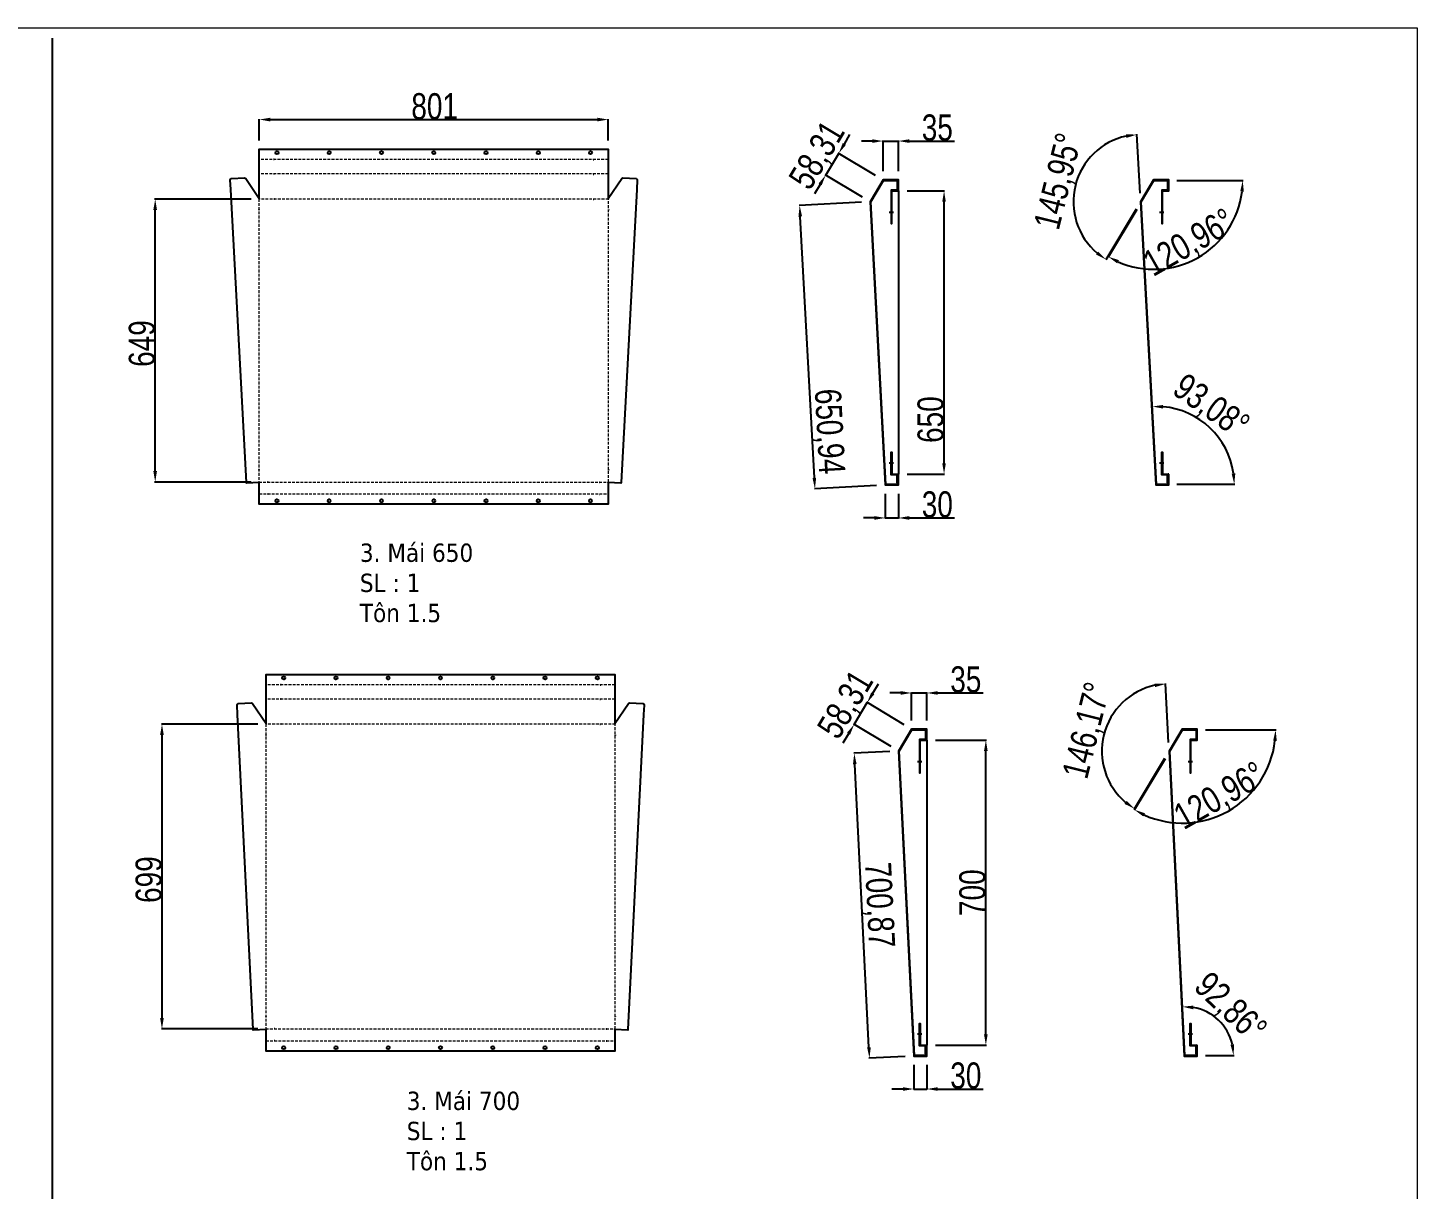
# Model space of a CAD drawing. Header units: inches. Extents: x 21 to 136330, y 8 to 58290.
# Drawn here: x 11021 to 14211, y 27540 to 30206 of the extents above; entities that cross this region are included whole.
import ezdxf
from ezdxf.enums import TextEntityAlignment as Align

# ---------------------------------------------------------------- set-up
doc = ezdxf.new("R2010")
doc.units = ezdxf.units.IN
doc.header["$MEASUREMENT"] = 0
doc.linetypes.add('HIDDEN', pattern=[9.525, 6.35, -3.175])
doc.layers.add('0 TĂNG CỨNG', color=7, linetype='Continuous', lineweight=15)
doc.layers.add('@.0.DM. NÉT ĐỨT', color=8, linetype='HIDDEN', lineweight=9)
for name, color, linetype, transparency in [('@.0.DM. KÍCH THƯỚC', 8, 'Continuous', 0.2), ('@.0.DM. KÍCH THƯỚC @ 1', 8, 'Continuous', 0.2), ('@.DM. KÍCH THƯỚC', 8, 'Continuous', 0.2), ('@.DM. KÍCH THƯỚC @ 1', 8, 'Continuous', 0.2)]:
    doc.layers.add(name, color=color, linetype=linetype, transparency=transparency)
doc.layers.add('@.0.DM. NÉT CHÍNH', color=7, linetype='Continuous')
doc.styles.add('ARIAL', font='arial.ttf')
doc.styles.add('Note Text (ISO)', font='tahoma.ttf')
doc.styles.add('roman', font='roman.shx', dxfattribs={"width": 0.8})
doc.styles.add('Tahoma (Input Text)', font='tahoma.ttf')
doc.dimstyles.new('Kích thước Duy Mạnh', dxfattribs={"dimtxt": 30, "dimasz": 25, "dimexe": 1.25, "dimexo": 20, "dimtad": 1, "dimdec": 1, "dimtxsty": 'roman', "dimcen": 2.5, "dimclrd": 8, "dimclre": 8, "dimclrt": 2, "dimadec": 0, "dimazin": 0, "dimtfac": 1, "dimtdec": 1, "dimtix": 1, "dimtmove": 0, "dimatfit": 3, "dimfxl": 1, "dimtfillclr": 1, "dimarcsym": 0})

# ---------------------------------------------------------------- blocks, each defined once
blk = doc.blocks.new('*D484')
at = {"layer": '@.0.DM. KÍCH THƯỚC', "color": 8, "lineweight": -2, "transparency": 16777216}
for p, q in [((13055.4, 27825.9), (13055.4, 27769)), ((13085.4, 27825.9), (13085.4, 27769))]:
    blk.add_line(p, q, dxfattribs=at)
at = {"layer": '@.0.DM. KÍCH THƯỚC', "lineweight": -2, "transparency": 16777216}
for p, q in [((13030.4, 27770.3), (13005.4, 27770.3)), ((13055.4, 27770.3), (13085.4, 27770.3)), ((13110.4, 27770.3), (13214.4, 27770.3))]:
    blk.add_line(p, q, dxfattribs=at)
at = {"layer": '@.0.DM. KÍCH THƯỚC', "transparency": 16777216}
for points in [[(13030.4, 27774.4), (13030.4, 27766.1), (13055.4, 27770.3)], [(13110.4, 27774.4), (13110.4, 27766.1), (13085.4, 27770.3)]]:
    blk.add_solid(points, dxfattribs=at)
at = {"layer": 'Defpoints', "color": 0, "transparency": 16777216}
for p in [(13055.4, 27845.9), (13085.4, 27845.9), (13085.4, 27770.3)]:
    blk.add_point(p, dxfattribs=at)
at = {"layer": '@.0.DM. KÍCH THƯỚC', "color": 2, "transparency": 16777216, "insert": (13174.9, 27800.9), "char_height": 60, "attachment_point": 5, "style": 'roman'}
blk.add_mtext('30', dxfattribs=at)
blk = doc.blocks.new('*D485')
at = {"layer": '@.0.DM. KÍCH THƯỚC', "color": 8, "lineweight": -2, "transparency": 16777216}
for p, q in [((13105.4, 28570.9), (13222.2, 28570.9)), ((13105.4, 27870.9), (13222.2, 27870.9))]:
    blk.add_line(p, q, dxfattribs=at)
at = {"layer": '@.0.DM. KÍCH THƯỚC', "lineweight": -2, "transparency": 16777216}
blk.add_line((13220.9, 27895.9), (13220.9, 28545.9), dxfattribs=at)
at = {"layer": '@.0.DM. KÍCH THƯỚC', "transparency": 16777216}
for points in [[(13216.7, 28545.9), (13225.1, 28545.9), (13220.9, 28570.9)], [(13216.7, 27895.9), (13225.1, 27895.9), (13220.9, 27870.9)]]:
    blk.add_solid(points, dxfattribs=at)
at = {"layer": 'Defpoints', "color": 0, "transparency": 16777216}
for p in [(13085.4, 28570.9), (13220.9, 28570.9), (13085.4, 27870.9)]:
    blk.add_point(p, dxfattribs=at)
at = {"layer": '@.0.DM. KÍCH THƯỚC', "color": 2, "transparency": 16777216, "insert": (13190.3, 28220.9), "char_height": 60, "attachment_point": 5, "rotation": 90, "style": 'roman'}
blk.add_mtext('700', dxfattribs=at)
blk = doc.blocks.new('*D486')
at = {"layer": '@.0.DM. KÍCH THƯỚC', "color": 8, "lineweight": -2, "transparency": 16777216}
for p, q in [((13000.4, 28544.9), (12917.5, 28540.8)), ((13035.4, 27844.9), (12952.5, 27840.8))]:
    blk.add_line(p, q, dxfattribs=at)
at = {"layer": '@.0.DM. KÍCH THƯỚC', "lineweight": -2, "transparency": 16777216}
blk.add_line((12952.5, 27865.8), (12920, 28515.9), dxfattribs=at)
at = {"layer": '@.0.DM. KÍCH THƯỚC', "transparency": 16777216}
for points in [[(12924.2, 28516.1), (12915.9, 28515.6), (12918.8, 28540.8)], [(12956.7, 27866), (12948.4, 27865.6), (12953.8, 27840.8)]]:
    blk.add_solid(points, dxfattribs=at)
at = {"layer": 'Defpoints', "color": 0, "transparency": 16777216}
for p in [(12918.8, 28540.8), (13020.4, 28545.9), (13055.4, 27845.9)]:
    blk.add_point(p, dxfattribs=at)
at = {"layer": '@.0.DM. KÍCH THƯỚC', "color": 2, "transparency": 16777216, "insert": (12972.6, 28192.6), "char_height": 60, "attachment_point": 5, "rotation": 272.8623, "style": 'roman'}
blk.add_mtext('700,87', dxfattribs=at)
blk = doc.blocks.new('*D487')
at = {"layer": '@.0.DM. KÍCH THƯỚC', "lineweight": -2, "transparency": 16777216}
for p, q in [((12961.4, 28678.5), (12974.3, 28699.9)), ((12918.5, 28607), (12948.5, 28657)), ((12905.7, 28585.6), (12892.8, 28564.1))]:
    blk.add_line(p, q, dxfattribs=at)
at = {"layer": '@.0.DM. KÍCH THƯỚC', "color": 8, "lineweight": -2, "transparency": 16777216}
for p, q in [((13033.2, 28606.2), (12947.5, 28657.7)), ((13003.2, 28556.2), (12917.5, 28607.7))]:
    blk.add_line(p, q, dxfattribs=at)
at = {"layer": '@.0.DM. KÍCH THƯỚC', "transparency": 16777216}
for points in [[(12957.8, 28680.6), (12965, 28676.3), (12948.5, 28657)], [(12902.1, 28587.7), (12909.2, 28583.4), (12918.5, 28607)]]:
    blk.add_solid(points, dxfattribs=at)
at = {"layer": 'Defpoints', "color": 0, "transparency": 16777216}
for p in [(12948.5, 28657), (13050.4, 28595.9), (13020.4, 28545.9)]:
    blk.add_point(p, dxfattribs=at)
at = {"layer": '@.0.DM. KÍCH THƯỚC', "color": 2, "transparency": 16777216, "insert": (12902.4, 28650.7), "char_height": 60, "attachment_point": 5, "rotation": 59.036, "style": 'roman'}
blk.add_mtext('58,31', dxfattribs=at)
blk = doc.blocks.new('*D488')
at = {"layer": '@.0.DM. KÍCH THƯỚC', "lineweight": -2, "transparency": 16777216}
for p, q in [((13025.4, 28679.2), (13000.4, 28679.2)), ((13050.4, 28679.2), (13085.4, 28679.2)), ((13110.4, 28679.2), (13214.4, 28679.2))]:
    blk.add_line(p, q, dxfattribs=at)
at = {"layer": '@.0.DM. KÍCH THƯỚC', "color": 8, "lineweight": -2, "transparency": 16777216}
for p, q in [((13050.4, 28615.9), (13050.4, 28680.5)), ((13085.4, 28615.9), (13085.4, 28680.5))]:
    blk.add_line(p, q, dxfattribs=at)
at = {"layer": '@.0.DM. KÍCH THƯỚC', "transparency": 16777216}
for points in [[(13025.4, 28683.4), (13025.4, 28675.1), (13050.4, 28679.2)], [(13110.4, 28683.4), (13110.4, 28675.1), (13085.4, 28679.2)]]:
    blk.add_solid(points, dxfattribs=at)
at = {"layer": 'Defpoints', "color": 0, "transparency": 16777216}
for p in [(13050.4, 28679.2), (13050.4, 28595.9), (13085.4, 28595.9)]:
    blk.add_point(p, dxfattribs=at)
at = {"layer": '@.0.DM. KÍCH THƯỚC', "color": 2, "transparency": 16777216, "insert": (13174.9, 28709.9), "char_height": 60, "attachment_point": 5, "style": 'roman'}
blk.add_mtext('35', dxfattribs=at)
blk = doc.blocks.new('*D441')
at = {"layer": '@.0.DM. KÍCH THƯỚC', "color": 8, "lineweight": -2, "transparency": 16777216}
blk.add_line((13724.9, 27847.4), (13790.8, 27847.4), dxfattribs=at)
at = {"layer": '@.0.DM. KÍCH THƯỚC', "lineweight": -2, "transparency": 16777216}
blk.add_arc((13677.8, 27847.4), 111.8, 12.8393, 80.0163, dxfattribs=at)
at = {"layer": '@.0.DM. KÍCH THƯỚC', "transparency": 16777216}
for points in [[(13696.9, 27953.3), (13697.4, 27961.7), (13672.2, 27959.1)], [(13790.9, 27872.7), (13782.6, 27871.8), (13789.6, 27847.4)]]:
    blk.add_solid(points, dxfattribs=at)
at = {"layer": 'Defpoints', "color": 0, "transparency": 16777216}
for p in [(13642.9, 28545.6), (13773.6, 27904.9), (13677.8, 27847.4), (13677.8, 27847.4), (13704.9, 27847.4)]:
    blk.add_point(p, dxfattribs=at)
at = {"layer": '@.0.DM. KÍCH THƯỚC', "color": 2, "transparency": 16777216, "insert": (13779.9, 27954.7), "char_height": 60, "attachment_point": 5, "rotation": 316.4278, "style": 'roman'}
blk.add_mtext('92,86°', dxfattribs=at)
blk = doc.blocks.new('*D442')
at = {"layer": '@.0.DM. KÍCH THƯỚC', "color": 8, "lineweight": -2, "transparency": 16777216}
for p, q in [((13640.4, 28565.9), (13633.6, 28701.3)), ((13631.1, 28528.8), (13561.4, 28412.5))]:
    blk.add_line(p, q, dxfattribs=at)
at = {"layer": '@.0.DM. KÍCH THƯỚC', "lineweight": -2, "transparency": 16777216}
blk.add_arc((13641.4, 28545.9), 154.3, 102.1537, 229.7446, dxfattribs=at)
at = {"layer": '@.0.DM. KÍCH THƯỚC', "transparency": 16777216}
for points in [[(13608.4, 28700.9), (13609.5, 28692.6), (13633.7, 28700)], [(13544.1, 28431.5), (13539.2, 28424.7), (13562, 28413.6)]]:
    blk.add_solid(points, dxfattribs=at)
at = {"layer": 'Defpoints', "color": 0, "transparency": 16777216}
for p in [(13520.5, 28641.8), (13671.4, 28595.9), (13641.4, 28545.9), (13641.4, 28545.9), (13676.4, 27845.9)]:
    blk.add_point(p, dxfattribs=at)
at = {"layer": '@.0.DM. KÍCH THƯỚC', "color": 2, "transparency": 16777216, "insert": (13456.4, 28592.2), "char_height": 60, "attachment_point": 5, "rotation": 75.9492, "style": 'roman'}
blk.add_mtext('146,17°', dxfattribs=at)
blk = doc.blocks.new('*D443')
at = {"layer": '@.0.DM. KÍCH THƯỚC', "color": 8, "lineweight": -2, "transparency": 16777216}
for p, q in [((13724.9, 28594.4), (13887.4, 28594.4)), ((13632.6, 28528.4), (13561.6, 28409.9))]:
    blk.add_line(p, q, dxfattribs=at)
at = {"layer": '@.0.DM. KÍCH THƯỚC', "lineweight": -2, "transparency": 16777216}
blk.add_arc((13672.2, 28594.4), 213.9, 245.7367, 353.2993, dxfattribs=at)
at = {"layer": '@.0.DM. KÍCH THƯỚC', "transparency": 16777216}
for points in [[(13880.5, 28569.7), (13888.8, 28569.2), (13886.1, 28594.4)], [(13582.4, 28395.7), (13586.3, 28403.1), (13562.2, 28411)]]:
    blk.add_solid(points, dxfattribs=at)
at = {"layer": 'Defpoints', "color": 0, "transparency": 16777216}
for p in [(13672.2, 28594.4), (13672.2, 28594.4), (13704.9, 28594.4), (13642.9, 28545.6), (13707, 28383.4)]:
    blk.add_point(p, dxfattribs=at)
at = {"layer": '@.0.DM. KÍCH THƯỚC', "color": 2, "transparency": 16777216, "insert": (13759.7, 28439.9), "char_height": 60, "attachment_point": 5, "rotation": 29.518, "style": 'roman'}
blk.add_mtext('120,96°', dxfattribs=at)
blk = doc.blocks.new('*D452')
at = {"layer": '@.0.DM. KÍCH THƯỚC', "color": 8, "lineweight": -2, "transparency": 16777216}
for p, q in [((12990.1, 29136.5), (12990.1, 29079.6)), ((13020.1, 29136.5), (13020.1, 29079.6))]:
    blk.add_line(p, q, dxfattribs=at)
at = {"layer": '@.0.DM. KÍCH THƯỚC', "lineweight": -2, "transparency": 16777216}
for p, q in [((12965.1, 29080.8), (12940.1, 29080.8)), ((12990.1, 29080.8), (13020.1, 29080.8)), ((13045.1, 29080.8), (13149, 29080.8))]:
    blk.add_line(p, q, dxfattribs=at)
at = {"layer": '@.0.DM. KÍCH THƯỚC', "transparency": 16777216}
for points in [[(12965.1, 29085), (12965.1, 29076.7), (12990.1, 29080.8)], [(13045.1, 29085), (13045.1, 29076.7), (13020.1, 29080.8)]]:
    blk.add_solid(points, dxfattribs=at)
at = {"layer": 'Defpoints', "color": 0, "transparency": 16777216}
for p in [(12990.1, 29156.5), (13020.1, 29156.5), (13020.1, 29080.8)]:
    blk.add_point(p, dxfattribs=at)
at = {"layer": '@.0.DM. KÍCH THƯỚC', "color": 2, "transparency": 16777216, "insert": (13109.5, 29111.5), "char_height": 60, "attachment_point": 5, "style": 'roman'}
blk.add_mtext('30', dxfattribs=at)
blk = doc.blocks.new('*D453')
at = {"layer": '@.0.DM. KÍCH THƯỚC', "color": 8, "lineweight": -2, "transparency": 16777216}
for p, q in [((13040.1, 29831.5), (13126.2, 29831.5)), ((13040.1, 29181.5), (13126.2, 29181.5))]:
    blk.add_line(p, q, dxfattribs=at)
at = {"layer": '@.0.DM. KÍCH THƯỚC', "lineweight": -2, "transparency": 16777216}
blk.add_line((13125, 29206.5), (13125, 29806.5), dxfattribs=at)
at = {"layer": '@.0.DM. KÍCH THƯỚC', "transparency": 16777216}
for points in [[(13120.8, 29806.5), (13129.1, 29806.5), (13125, 29831.5)], [(13120.8, 29206.5), (13129.1, 29206.5), (13125, 29181.5)]]:
    blk.add_solid(points, dxfattribs=at)
at = {"layer": 'Defpoints', "color": 0, "transparency": 16777216}
for p in [(13020.1, 29831.5), (13125, 29831.5), (13020.1, 29181.5)]:
    blk.add_point(p, dxfattribs=at)
at = {"layer": '@.0.DM. KÍCH THƯỚC', "color": 2, "transparency": 16777216, "insert": (13094.3, 29306.5), "char_height": 60, "attachment_point": 5, "rotation": 90, "style": 'roman'}
blk.add_mtext('650', dxfattribs=at)
blk = doc.blocks.new('*D454')
at = {"layer": '@.0.DM. KÍCH THƯỚC', "color": 8, "lineweight": -2, "transparency": 16777216}
for p, q in [((12935.1, 29805.4), (12792.3, 29797.7)), ((12970.1, 29155.4), (12827.3, 29147.7))]:
    blk.add_line(p, q, dxfattribs=at)
at = {"layer": '@.0.DM. KÍCH THƯỚC', "lineweight": -2, "transparency": 16777216}
blk.add_line((12827.2, 29172.7), (12794.8, 29772.8), dxfattribs=at)
at = {"layer": '@.0.DM. KÍCH THƯỚC', "transparency": 16777216}
for points in [[(12799, 29773), (12790.7, 29772.6), (12793.5, 29797.8)], [(12831.3, 29173), (12823, 29172.5), (12828.5, 29147.8)]]:
    blk.add_solid(points, dxfattribs=at)
at = {"layer": 'Defpoints', "color": 0, "transparency": 16777216}
for p in [(12793.5, 29797.8), (12955.1, 29806.5), (12990.1, 29156.5)]:
    blk.add_point(p, dxfattribs=at)
at = {"layer": '@.0.DM. KÍCH THƯỚC', "color": 2, "transparency": 16777216, "insert": (12857.8, 29279.1), "char_height": 60, "attachment_point": 5, "rotation": 273.0821, "style": 'roman'}
blk.add_mtext('650,94', dxfattribs=at)
blk = doc.blocks.new('*D455')
at = {"layer": '@.0.DM. KÍCH THƯỚC', "lineweight": -2, "transparency": 16777216}
for p, q in [((12896.1, 29939), (12908.9, 29960.5)), ((12853.2, 29867.6), (12883.2, 29917.6)), ((12840.3, 29846.1), (12827.5, 29824.7))]:
    blk.add_line(p, q, dxfattribs=at)
at = {"layer": '@.0.DM. KÍCH THƯỚC', "color": 8, "lineweight": -2, "transparency": 16777216}
for p, q in [((12967.9, 29866.8), (12882.1, 29918.2)), ((12937.9, 29816.8), (12852.1, 29868.2))]:
    blk.add_line(p, q, dxfattribs=at)
at = {"layer": '@.0.DM. KÍCH THƯỚC', "transparency": 16777216}
for points in [[(12892.5, 29941.2), (12899.6, 29936.9), (12883.2, 29917.6)], [(12836.8, 29848.3), (12843.9, 29844), (12853.2, 29867.6)]]:
    blk.add_solid(points, dxfattribs=at)
at = {"layer": 'Defpoints', "color": 0, "transparency": 16777216}
for p in [(12883.2, 29917.6), (12985.1, 29856.5), (12955.1, 29806.5)]:
    blk.add_point(p, dxfattribs=at)
at = {"layer": '@.0.DM. KÍCH THƯỚC', "color": 2, "transparency": 16777216, "insert": (12837, 29911.3), "char_height": 60, "attachment_point": 5, "rotation": 59.036, "style": 'roman'}
blk.add_mtext('58,31', dxfattribs=at)
blk = doc.blocks.new('*D456')
at = {"layer": '@.0.DM. KÍCH THƯỚC', "lineweight": -2, "transparency": 16777216}
for p, q in [((12960.1, 29945.8), (12935.1, 29945.8)), ((12985.1, 29945.8), (13020.1, 29945.8)), ((13045.1, 29945.8), (13149, 29945.8))]:
    blk.add_line(p, q, dxfattribs=at)
at = {"layer": '@.0.DM. KÍCH THƯỚC', "color": 8, "lineweight": -2, "transparency": 16777216}
for p, q in [((12985.1, 29876.5), (12985.1, 29947)), ((13020.1, 29876.5), (13020.1, 29947))]:
    blk.add_line(p, q, dxfattribs=at)
at = {"layer": '@.0.DM. KÍCH THƯỚC', "transparency": 16777216}
for points in [[(12960.1, 29949.9), (12960.1, 29941.6), (12985.1, 29945.8)], [(13045.1, 29949.9), (13045.1, 29941.6), (13020.1, 29945.8)]]:
    blk.add_solid(points, dxfattribs=at)
at = {"layer": 'Defpoints', "color": 0, "transparency": 16777216}
for p in [(12985.1, 29945.8), (12985.1, 29856.5), (13020.1, 29856.5)]:
    blk.add_point(p, dxfattribs=at)
at = {"layer": '@.0.DM. KÍCH THƯỚC', "color": 2, "transparency": 16777216, "insert": (13109.5, 29976.4), "char_height": 60, "attachment_point": 5, "style": 'roman'}
blk.add_mtext('35', dxfattribs=at)
blk = doc.blocks.new('*D505')
at = {"layer": '@.0.DM. KÍCH THƯỚC', "color": 8, "lineweight": -2, "transparency": 16777216}
blk.add_line((13659.6, 29158), (13792.5, 29158), dxfattribs=at)
at = {"layer": '@.0.DM. KÍCH THƯỚC', "lineweight": -2, "transparency": 16777216}
blk.add_arc((13612.4, 29158), 178.8, 8.0185, 85.0571, dxfattribs=at)
at = {"layer": '@.0.DM. KÍCH THƯỚC', "transparency": 16777216}
for points in [[(13627.8, 29331.9), (13627.9, 29340.2), (13602.9, 29336.5)], [(13793.6, 29183.2), (13785.3, 29182.6), (13791.2, 29158)]]:
    blk.add_solid(points, dxfattribs=at)
at = {"layer": 'Defpoints', "color": 0, "transparency": 16777216}
for p in [(13577.6, 29806.1), (13765.6, 29250.1), (13612.4, 29158), (13612.4, 29158), (13639.6, 29158)]:
    blk.add_point(p, dxfattribs=at)
at = {"layer": '@.0.DM. KÍCH THƯỚC', "color": 2, "transparency": 16777216, "insert": (13736.1, 29334), "char_height": 60, "attachment_point": 5, "rotation": 324.924, "style": 'roman'}
blk.add_mtext('93,08°', dxfattribs=at)
blk = doc.blocks.new('*D506')
at = {"layer": '@.0.DM. KÍCH THƯỚC', "color": 8, "lineweight": -2, "transparency": 16777216}
for p, q in [((13575, 29826.4), (13567.7, 29961.8)), ((13565.8, 29789.3), (13496, 29673.1))]:
    blk.add_line(p, q, dxfattribs=at)
at = {"layer": '@.0.DM. KÍCH THƯỚC', "lineweight": -2, "transparency": 16777216}
blk.add_arc((13576.1, 29806.5), 154.3, 102.3735, 229.7446, dxfattribs=at)
at = {"layer": '@.0.DM. KÍCH THƯỚC', "transparency": 16777216}
for points in [[(13542.4, 29961.3), (13543.6, 29953.1), (13567.8, 29960.6)], [(13478.8, 29692.1), (13473.9, 29685.3), (13496.7, 29674.1)]]:
    blk.add_solid(points, dxfattribs=at)
at = {"layer": 'Defpoints', "color": 0, "transparency": 16777216}
for p in [(13454.9, 29902), (13606.1, 29856.5), (13576.1, 29806.5), (13576.1, 29806.5), (13611.1, 29156.5)]:
    blk.add_point(p, dxfattribs=at)
at = {"layer": '@.0.DM. KÍCH THƯỚC', "color": 2, "transparency": 16777216, "insert": (13391, 29852.4), "char_height": 60, "attachment_point": 5, "rotation": 76.0591, "style": 'roman'}
blk.add_mtext('145,95°', dxfattribs=at)
blk = doc.blocks.new('*D507')
at = {"layer": '@.0.DM. KÍCH THƯỚC', "color": 8, "lineweight": -2, "transparency": 16777216}
for p, q in [((13659.6, 29855), (13811.8, 29855)), ((13567.3, 29789), (13501.5, 29679.3))]:
    blk.add_line(p, q, dxfattribs=at)
at = {"layer": '@.0.DM. KÍCH THƯỚC', "lineweight": -2, "transparency": 16777216}
blk.add_arc((13606.9, 29855), 203.6, 246.0743, 352.9617, dxfattribs=at)
at = {"layer": '@.0.DM. KÍCH THƯỚC', "transparency": 16777216}
for points in [[(13804.9, 29830.3), (13813.2, 29829.8), (13810.6, 29855)], [(13522.4, 29665.1), (13526.3, 29672.5), (13502.2, 29680.3)]]:
    blk.add_solid(points, dxfattribs=at)
at = {"layer": 'Defpoints', "color": 0, "transparency": 16777216}
for p in [(13606.9, 29855), (13606.9, 29855), (13639.6, 29855), (13577.6, 29806.1), (13640, 29654)]:
    blk.add_point(p, dxfattribs=at)
at = {"layer": '@.0.DM. KÍCH THƯỚC', "color": 2, "transparency": 16777216, "insert": (13689.4, 29709.4), "char_height": 60, "attachment_point": 5, "rotation": 29.518, "style": 'roman'}
blk.add_mtext('120,96°', dxfattribs=at)
blk = doc.blocks.new('*D555')
at = {"layer": '@.DM. KÍCH THƯỚC', "color": 8, "lineweight": -2, "transparency": 16777216}
for p, q in [((11553, 29947), (11553, 29996.4)), ((12354, 29947), (12354, 29996.4))]:
    blk.add_line(p, q, dxfattribs=at)
at = {"layer": '@.DM. KÍCH THƯỚC', "lineweight": -2, "transparency": 16777216}
blk.add_line((11578, 29995.1), (12329, 29995.1), dxfattribs=at)
at = {"layer": '@.DM. KÍCH THƯỚC', "transparency": 16777216}
for points in [[(11578, 29999.3), (11578, 29990.9), (11553, 29995.1)], [(12329, 29999.3), (12329, 29990.9), (12354, 29995.1)]]:
    blk.add_solid(points, dxfattribs=at)
at = {"layer": 'Defpoints', "color": 0, "transparency": 16777216}
for p in [(12354, 29995.1), (11553, 29927), (12354, 29927)]:
    blk.add_point(p, dxfattribs=at)
at = {"layer": '@.DM. KÍCH THƯỚC', "color": 2, "transparency": 16777216, "insert": (11902, 30055.7), "char_height": 60, "attachment_point": 1, "style": 'roman'}
blk.add_mtext('801', dxfattribs=at)
blk = doc.blocks.new('*D580')
at = {"layer": '@.DM. KÍCH THƯỚC', "color": 8, "lineweight": -2, "transparency": 16777216}
for p, q in [((11549.5, 28607.6), (11328.3, 28607.6)), ((11549.5, 27908.2), (11328.3, 27908.2))]:
    blk.add_line(p, q, dxfattribs=at)
at = {"layer": '@.DM. KÍCH THƯỚC', "lineweight": -2, "transparency": 16777216}
blk.add_line((11329.5, 28582.6), (11329.5, 27933.2), dxfattribs=at)
at = {"layer": '@.DM. KÍCH THƯỚC', "transparency": 16777216}
for points in [[(11325.3, 28582.6), (11333.7, 28582.6), (11329.5, 28607.6)], [(11325.3, 27933.2), (11333.7, 27933.2), (11329.5, 27908.2)]]:
    blk.add_solid(points, dxfattribs=at)
at = {"layer": 'Defpoints', "color": 0, "transparency": 16777216}
for p in [(11569.5, 28607.6), (11329.5, 27908.2), (11569.5, 27908.2)]:
    blk.add_point(p, dxfattribs=at)
at = {"layer": '@.DM. KÍCH THƯỚC', "color": 2, "transparency": 16777216, "insert": (11268.9, 28197.3), "char_height": 60, "attachment_point": 1, "rotation": 90, "style": 'roman'}
blk.add_mtext('699', dxfattribs=at)
blk = doc.blocks.new('*D581')
at = {"layer": '@.DM. KÍCH THƯỚC', "color": 8, "lineweight": -2, "transparency": 16777216}
for p, q in [((11534, 29812.8), (11312.7, 29812.8)), ((11534, 29163.3), (11312.7, 29163.3))]:
    blk.add_line(p, q, dxfattribs=at)
at = {"layer": '@.DM. KÍCH THƯỚC', "lineweight": -2, "transparency": 16777216}
blk.add_line((11314, 29188.3), (11314, 29787.8), dxfattribs=at)
at = {"layer": '@.DM. KÍCH THƯỚC', "transparency": 16777216}
for points in [[(11309.8, 29787.8), (11318.1, 29787.8), (11314, 29812.8)], [(11309.8, 29188.3), (11318.1, 29188.3), (11314, 29163.3)]]:
    blk.add_solid(points, dxfattribs=at)
at = {"layer": 'Defpoints', "color": 0, "transparency": 16777216}
for p in [(11314, 29812.8), (11554, 29812.8), (11554, 29163.3)]:
    blk.add_point(p, dxfattribs=at)
at = {"layer": '@.DM. KÍCH THƯỚC', "color": 2, "transparency": 16777216, "insert": (11253.3, 29427.5), "char_height": 60, "attachment_point": 1, "rotation": 90, "style": 'roman'}
blk.add_mtext('649', dxfattribs=at)
blk = doc.blocks.new('KHUNG KT1')
at = {"color": 7}
blk.add_lwpolyline([(0, 0), (7128, 0), (7128, -5040), (0, -5040)], close=True, dxfattribs=at)
at = {"color": 1, "style": 'Tahoma (Input Text)', "flags": 8}
for tag, p in [('#03', (1514.7, -4846.3)), ('#01', (328.9, -4851.1)), ('#05', (2819, -4851.1)), ('#07', (4424, -4851.1)), ('#09', (5172.9, -4851.1)), ('#02', (189.8, -4995.1)), ('#04', (1755.3, -4995.1)), ('#06', (2727.8, -4995.1)), ('#08', (4382.7, -4995.1)), ('#10', (5172.9, -4995.1))]:
    blk.add_attdef(tag, p, '', height=60, dxfattribs=at)
blk.add_attdef('#11', text='', height=60, dxfattribs=at).set_placement((6996, -4961.6), align=Align.CENTER)
at = {"layer": '0 TĂNG CỨNG', "color": 1, "style": 'ARIAL'}
blk.add_attdef('#12', (852.8, -4987.6), '', height=60, dxfattribs=at)

msp = doc.modelspace()

# ---------------------------------------------------------------- linework, layer by layer
at = {"layer": '@.0.DM. NÉT CHÍNH'}
for p, q in [((11077.3636, 30182.2946), (11077.3636, 26003.8714)), ((13020.0665, 29831.4666), (13020.0665, 29181.4657)), ((11552.955, 29813.7698), (11552.955, 29812.7868)), ((12353.955, 29813.7698), (12353.955, 29812.7868)), ((11552.955, 29162.1757), (11552.955, 29163.2725)), ((12353.955, 29162.1757), (12353.955, 29163.2725)), ((13020.0652, 29181.4657), (13018.5652, 29181.4657)), ((13641.077, 29181.4657), (13639.577, 29181.4657)), ((11568.5032, 28608.5974), (11568.5032, 28607.6144)), ((12369.5032, 28608.5974), (12369.5032, 28607.6144)), ((13085.3876, 28570.9011), (13085.3876, 27870.9002)), ((11568.5032, 27907.0779), (11568.5032, 27908.1748)), ((12369.5032, 27907.0779), (12369.5032, 27908.1748)), ((13085.3863, 27870.9002), (13083.8863, 27870.9002)), ((13706.3981, 27870.9002), (13704.8981, 27870.9002))]:
    msp.add_line(p, q, dxfattribs=at)
at = {"layer": '@.0.DM. NÉT CHÍNH', "color": 1}
for p, q in [((11587.2469, 29903.2534), (11585.7469, 29903.2534)), ((12319.6631, 29903.2534), (12321.1631, 29903.2534)), ((11587.4752, 29870.1427), (11585.9752, 29870.1427)), ((12319.4348, 29870.1427), (12320.9348, 29870.1427)), ((11587.4922, 29812.766), (11585.9922, 29812.766)), ((12319.4178, 29812.766), (12320.9178, 29812.766)), ((11552.2586, 29788.5633), (11552.2586, 29787.0633)), ((12354.6515, 29788.5633), (12354.6515, 29787.0633)), ((13008.8166, 29781.4666), (12998.6647, 29781.4666)), ((13629.8283, 29781.4666), (13619.6765, 29781.4666)), ((11552.2586, 29192.1749), (11552.2586, 29190.6749)), ((12354.6515, 29192.1749), (12354.6515, 29190.6749)), ((13008.8166, 29206.4657), (12998.6647, 29206.4657)), ((13629.8283, 29206.4657), (13619.6765, 29206.4657)), ((11573.2932, 29163.3073), (11571.7932, 29163.3073)), ((12333.6168, 29163.3073), (12335.1168, 29163.3073)), ((11573.2932, 29135.7577), (11571.7932, 29135.7577)), ((12333.6168, 29135.7577), (12335.1168, 29135.7577)), ((11602.7951, 28698.081), (11601.2951, 28698.081)), ((12335.2113, 28698.081), (12336.7113, 28698.081)), ((11603.0234, 28664.9703), (11601.5234, 28664.9703)), ((12334.983, 28664.9703), (12336.483, 28664.9703)), ((11567.8067, 28583.3909), (11567.8067, 28581.8909)), ((11603.0404, 28607.5937), (11601.5404, 28607.5937)), ((12334.966, 28607.5937), (12336.466, 28607.5937)), ((12370.1997, 28583.3909), (12370.1997, 28581.8909)), ((13074.1377, 28520.9011), (13063.9859, 28520.9011)), ((13695.1495, 28520.9011), (13684.9976, 28520.9011)), ((11567.8067, 27937.0772), (11567.8067, 27935.5772)), ((12370.1997, 27937.0772), (12370.1997, 27935.5772)), ((11588.8414, 27908.2096), (11587.3414, 27908.2096)), ((11588.8414, 27880.6599), (11587.3414, 27880.6599)), ((12349.165, 27908.2096), (12350.665, 27908.2096)), ((12349.165, 27880.6599), (12350.665, 27880.6599)), ((13074.1377, 27895.9002), (13063.9859, 27895.9002)), ((13695.1495, 27895.9002), (13684.9976, 27895.9002))]:
    msp.add_line(p, q, dxfattribs=at)
at = {"layer": '@.0.DM. NÉT CHÍNH'}
for points in [[(11552.955, 29813.9412), (11552.955, 29927.0206), (12353.955, 29927.0206), (12353.955, 29813.9412), (12385.0456, 29859.9482, -0.263446003), (12387.6927, 29861.2641), (12417.9502, 29859.6328, -0.414213562), (12420.7844, 29856.4757), (12419.6, 29834.5076), (12383.3852, 29161.9888), (12383.3046, 29160.4909), (12353.955, 29162.0702), (12353.955, 29112.1189), (11552.955, 29112.1189), (11552.955, 29162.0702), (11523.6054, 29160.4909), (11523.5248, 29161.9888), (11487.31, 29834.5076), (11486.1256, 29856.4757, -0.414213562), (11488.9598, 29859.6328), (11519.2173, 29861.2641, -0.263446003), (11521.8644, 29859.9482)], [(11568.5032, 28608.7741), (11568.5032, 28721.8504), (12369.5032, 28721.8504), (12369.5032, 28608.7741), (12400.4134, 28654.895, -0.263446003), (12403.0555, 28656.2211), (12433.319, 28654.706, -0.414213562), (12436.1653, 28651.5598), (12435.0653, 28629.5873), (12398.9336, 27906.9996), (12398.8587, 27905.5014), (12369.5032, 27906.968), (12369.5032, 27857.028), (11568.5032, 27857.028), (11568.5032, 27906.968), (11539.1476, 27905.5014), (11539.0728, 27906.9996), (11502.9411, 28629.5873), (11501.8411, 28651.5598, -0.414213562), (11504.6873, 28654.706), (11534.9509, 28656.2211, -0.263446003), (11537.5929, 28654.895)]]:
    msp.add_lwpolyline(points, format="xyb", close=True, dxfattribs=at)
for points in [[(13018.5652, 29181.4657), (13018.5652, 29157.9657), (12991.4306, 29157.9657), (12956.6056, 29806.1167), (12985.9158, 29854.9666), (13018.5665, 29854.9666), (13018.5665, 29831.4666), (13020.0665, 29831.4666), (13020.0665, 29856.4666), (12985.0665, 29856.4666), (12955.066, 29806.4663), (12990.0652, 29156.4657), (13020.0652, 29156.4657), (13020.0652, 29181.4657)], [(13639.577, 29181.4657), (13639.577, 29157.9657), (13612.4424, 29157.9657), (13577.6173, 29806.1167), (13606.9275, 29854.9666), (13639.5782, 29854.9666), (13639.5782, 29831.4666), (13641.0782, 29831.4666), (13641.0782, 29856.4666), (13606.0782, 29856.4666), (13576.0778, 29806.4663), (13611.077, 29156.4657), (13641.077, 29156.4657), (13641.077, 29181.4657)], [(13083.8863, 27870.9002), (13083.8863, 27847.4002), (13056.7518, 27847.4002), (13021.9267, 28545.5512), (13051.2369, 28594.4011), (13083.8876, 28594.4011), (13083.8876, 28570.9011), (13085.3876, 28570.9011), (13085.3876, 28595.9011), (13050.3876, 28595.9011), (13020.3872, 28545.9008), (13055.3863, 27845.9002), (13085.3863, 27845.9002), (13085.3863, 27870.9002)], [(13704.8981, 27870.9002), (13704.8981, 27847.4002), (13677.7635, 27847.4002), (13642.9385, 28545.5512), (13672.2487, 28594.4011), (13704.8994, 28594.4011), (13704.8994, 28570.9011), (13706.3994, 28570.9011), (13706.3994, 28595.9011), (13671.3994, 28595.9011), (13641.3989, 28545.9008), (13676.3981, 27845.9002), (13706.3981, 27845.9002), (13706.3981, 27870.9002)]]:
    msp.add_lwpolyline(points, dxfattribs=at)
for points in [[(13018.5652, 29831.4666), (13018.5652, 29851.4666), (13017.0652, 29851.4666), (13017.0652, 29832.9666), (13003.5652, 29832.9666), (13003.5652, 29756.4666), (13005.0652, 29756.4666), (13005.0652, 29831.4666)], [(13639.577, 29831.4666), (13639.577, 29851.4666), (13638.077, 29851.4666), (13638.077, 29832.9666), (13624.577, 29832.9666), (13624.577, 29756.4666), (13626.077, 29756.4666), (13626.077, 29831.4666)], [(13018.5652, 29181.4657), (13018.5652, 29161.4657), (13017.0652, 29161.4657), (13017.0652, 29179.9657), (13003.5652, 29179.9657), (13003.5652, 29231.4657), (13005.0652, 29231.4657), (13005.0652, 29181.4657)], [(13639.577, 29181.4657), (13639.577, 29161.4657), (13638.077, 29161.4657), (13638.077, 29179.9657), (13624.577, 29179.9657), (13624.577, 29231.4657), (13626.077, 29231.4657), (13626.077, 29181.4657)], [(13083.8863, 28570.9011), (13083.8863, 28590.9011), (13082.3863, 28590.9011), (13082.3863, 28572.4011), (13068.8863, 28572.4011), (13068.8863, 28495.9011), (13070.3863, 28495.9011), (13070.3863, 28570.9011)], [(13704.8981, 28570.9011), (13704.8981, 28590.9011), (13703.3981, 28590.9011), (13703.3981, 28572.4011), (13689.8981, 28572.4011), (13689.8981, 28495.9011), (13691.3981, 28495.9011), (13691.3981, 28570.9011)], [(13083.8863, 27870.9002), (13083.8863, 27850.9002), (13082.3863, 27850.9002), (13082.3863, 27869.4002), (13068.8863, 27869.4002), (13068.8863, 27920.9002), (13070.3863, 27920.9002), (13070.3863, 27870.9002)], [(13704.8981, 27870.9002), (13704.8981, 27850.9002), (13703.3981, 27850.9002), (13703.3981, 27869.4002), (13689.8981, 27869.4002), (13689.8981, 27920.9002), (13691.3981, 27920.9002), (13691.3981, 27870.9002)]]:
    msp.add_lwpolyline(points, close=True, dxfattribs=at)
for centre in [(11593.455, 29919.0206), (11713.455, 29919.0206), (11833.455, 29919.0206), (11953.455, 29919.0206), (12073.455, 29919.0206), (12193.455, 29919.0206), (12313.455, 29919.0206), (11593.455, 29120.1189), (11713.455, 29120.1189), (11833.455, 29120.1189), (11953.455, 29120.1189), (12073.455, 29120.1189), (12193.455, 29120.1189), (12313.455, 29120.1189), (11609.0032, 28713.8504), (11729.0032, 28713.8504), (11849.0032, 28713.8504), (11969.0032, 28713.8504), (12089.0032, 28713.8504), (12209.0032, 28713.8504), (12329.0032, 28713.8504), (11609.0032, 27865.028), (11729.0032, 27865.028), (11849.0032, 27865.028), (11969.0032, 27865.028), (12089.0032, 27865.028), (12209.0032, 27865.028), (12329.0032, 27865.028)]:
    msp.add_circle(centre, 3.5, dxfattribs=at)
at = {"layer": '@.0.DM. NÉT ĐỨT'}
for p, q in [((12353.955, 29903.3242), (11552.955, 29903.3242)), ((12353.955, 29870.2135), (11552.955, 29870.2135)), ((11552.955, 29135.8154), (12353.955, 29135.8154)), ((12369.5032, 28698.1539), (11568.5032, 28698.1539)), ((12369.5032, 28665.0432), (11568.5032, 28665.0432)), ((11568.5032, 27880.7245), (12369.5032, 27880.7245))]:
    msp.add_line(p, q, dxfattribs=at)
for points in [[(11552.2586, 29163.3073), (12354.6515, 29163.3073), (12354.6515, 29812.766), (11552.2586, 29812.766)], [(12370.1997, 27908.2096), (12370.1997, 28607.5937), (11567.8067, 28607.5937), (11567.8067, 27908.2096)]]:
    msp.add_lwpolyline(points, close=True, dxfattribs=at)

# ---------------------------------------------------------------- block references
at = {"layer": '0 TĂNG CỨNG', "color": 1, "xscale": 0.8792977987369557, "yscale": 0.8792977987369557, "zscale": 0.8792977987369557}
msp.add_blockref('KHUNG KT1', (7943.5463, 30205.7146), dxfattribs=at)

# ---------------------------------------------------------------- texts
at = {"layer": '@.0.DM. NÉT CHÍNH', "color": 2, "char_height": 41.999999, "width": 551.411705, "attachment_point": 1, "line_spacing_factor": 0.987884, "style": 'Note Text (ISO)'}
for s, insert in [('\\fTahoma|b0|i0;3. Mái 650\\P\\fTahoma|b0|i0;SL : 1\\P\\fTahoma|b0|i0;Tôn 1.5', (11783.8474, 29022.1088)), ('\\fTahoma|b0|i0;3. Mái 700\\P\\fTahoma|b0|i0;SL : 1\\P\\fTahoma|b0|i0;Tôn 1.5', (11891.5054, 27764.1977))]:
    msp.add_mtext(s, dxfattribs=dict(at, insert=insert))

# ---------------------------------------------------------------- dimensions: what is measured, and where the dimension line sits
at = {"layer": '@.0.DM. KÍCH THƯỚC @ 1'}
for p1, p2, distance, picture, middle in [((12955.066, 29806.4663), (12985.0665, 29856.4666), 118.7904, '*D455', (12837.0439, 29911.2806)), ((13020.3872, 28545.9008), (13050.3876, 28595.9011), 118.7904, '*D487', (12902.3651, 28650.7151)), ((13055.38634, 27845.90022), (13020.38716, 28545.90077), 101.73363, '*D486', (12972.57399, 28192.63493))]:
    dim = msp.add_aligned_dim(p1=p1, p2=p2, distance=distance, dimstyle='Kích thước Duy Mạnh', override={"dimscale": 1, "dimtxt": 60, "dimdec": 2, "dimclrd": 256, "dimadec": 2, "dimtdec": 2, "dimtix": 1, "dimtofl": 1, "dimtmove": 0, "dimatfit": 3}, dxfattribs=at)
    dim.commit()
    dim.dimension.update_dxf_attribs({"geometry": picture, "text_midpoint": middle})
for base, p1, p2, angle, picture, middle, dimtype in [((12985.0665, 29945.7826), (13020.0665, 29856.4666), (12985.0665, 29856.4666), 180, '*D456', (13109.5486, 29945.7826), 129), ((13124.9655, 29831.4666), (13020.0652, 29181.4657), (13020.0665, 29831.4666), 90, '*D453', (13124.9655, 29306.4662), 128), ((12793.4996, 29797.7668), (12990.0652, 29156.4657), (12955.066, 29806.4663), 93.0821064, '*D454', (12821.5318, 29277.156), 129), ((13020.0652, 29080.8488), (12990.0652, 29156.4657), (13020.0652, 29156.4657), 180, '*D452', (13109.5473, 29080.8488), 128), ((13050.3876, 28679.2313), (13085.3876, 28595.9011), (13050.3876, 28595.9011), 180, '*D488', (13174.8698, 28679.2313), 129), ((13085.3863, 27770.2833), (13055.3863, 27845.9002), (13085.3863, 27845.9002), 180, '*D484', (13174.8685, 27770.2833), 128)]:
    dim = msp.add_linear_dim(base=base, p1=p1, p2=p2, angle=angle, dimstyle='Kích thước Duy Mạnh', override={"dimscale": 1, "dimtxt": 60, "dimdec": 2, "dimclrd": 256, "dimadec": 2, "dimtdec": 2, "dimtix": 1, "dimtofl": 1, "dimtmove": 0, "dimatfit": 3}, dxfattribs=at)
    dim.commit()
    dim.dimension.update_dxf_attribs({"geometry": picture, "text_midpoint": middle, "dimtype": dimtype})
for base, line1, line2, picture, middle in [((13454.905, 29902.0481), ((13576.0778, 29806.4663), (13611.077, 29156.4657)), ((13606.0782, 29856.4666), (13576.0778, 29806.4663)), '*D506', (13391.0217, 29852.4034)), ((13640.0382, 29654.0326), ((13606.9275, 29854.9666), (13639.5782, 29854.9666)), ((13577.6173, 29806.1167), (13606.9275, 29854.9666)), '*D507', (13689.3579, 29709.3781)), ((13520.471, 28641.7921), ((13641.3989, 28545.9008), (13676.3981, 27845.9002)), ((13671.3994, 28595.9011), (13641.3989, 28545.9008)), '*D442', (13456.4313, 28592.1927)), ((13707.0254, 28383.3567), ((13672.2487, 28594.4011), (13704.8994, 28594.4011)), ((13642.9385, 28545.5512), (13672.2487, 28594.4011)), '*D443', (13759.7276, 28439.8958)), ((13773.6403, 27904.8993), ((13677.7635, 27847.4002), (13642.9385, 28545.5512)), ((13704.8981, 27847.4002), (13677.7635, 27847.4002)), '*D441', (13779.8689, 27954.7258))]:
    dim = msp.add_angular_dim_2l(base=base, line1=line1, line2=line2, dimstyle='Kích thước Duy Mạnh', override={"dimscale": 1, "dimtxt": 60, "dimdec": 2, "dimclrd": 256, "dimadec": 2, "dimtdec": 2, "dimtix": 1, "dimtofl": 1, "dimtmove": 0, "dimatfit": 3}, dxfattribs=at)
    dim.commit()
    dim.dimension.update_dxf_attribs({"geometry": picture, "text_midpoint": middle})
dim = msp.add_angular_dim_2l(base=(13765.6483, 29250.1128), line1=((13612.4424, 29157.9657), (13577.6173, 29806.1167)), line2=((13639.577, 29157.9657), (13612.4424, 29157.9657)), dimstyle='Kích thước Duy Mạnh', override={"dimscale": 1, "dimtxt": 60, "dimdec": 2, "dimclrd": 256, "dimadec": 2, "dimtdec": 2, "dimtix": 1, "dimtofl": 1, "dimtmove": 0, "dimatfit": 3}, dxfattribs=at)
dim.commit()
dim.dimension.update_dxf_attribs({"geometry": '*D505', "text_midpoint": (13715.1819, 29304.2796), "dimtype": 130})
dim = msp.add_linear_dim(base=(13220.9116, 28570.9011), p1=(13085.3863, 27870.9002), p2=(13085.3876, 28570.9011), angle=90, dimstyle='Kích thước Duy Mạnh', override={"dimscale": 1, "dimtxt": 60, "dimdec": 2, "dimclrd": 256, "dimadec": 2, "dimtdec": 2, "dimtix": 1, "dimtofl": 1, "dimtmove": 0, "dimatfit": 3}, dxfattribs=at)
dim.commit()
dim.dimension.update_dxf_attribs({"geometry": '*D485', "text_midpoint": (13190.2866, 28220.9006)})
at = {"layer": '@.DM. KÍCH THƯỚC @ 1', "color": 0}
for base, p1, p2, angle, picture, middle in [((12353.955, 29995.1112), (11552.955, 29927.0206), (12353.955, 29927.0206), 180, '*D555', (11953.455, 29995.1112)), ((11313.955, 29812.766), (11553.955, 29163.3073), (11553.955, 29812.766), 270, '*D581', (11313.955, 29488.0367)), ((11329.5032, 27908.2096), (11569.5032, 28607.5937), (11569.5032, 27908.2096), 90, '*D580', (11329.5032, 28257.9016))]:
    dim = msp.add_linear_dim(base=base, p1=p1, p2=p2, angle=angle, dimstyle='Kích thước Duy Mạnh', override={"dimscale": 1, "dimtxt": 60, "dimdec": 0, "dimclrd": 256, "dimtdec": 0, "dimtix": 1, "dimtofl": 0, "dimtmove": 0, "dimatfit": 1}, dxfattribs=at)
    dim.commit()
    dim.dimension.update_dxf_attribs({"geometry": picture, "text_midpoint": middle, "dimtype": 128})

doc.saveas('drawing.dxf')
